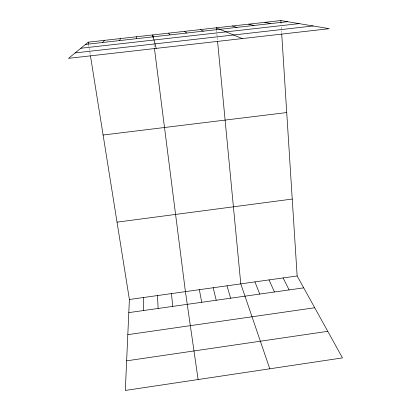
<?xml version="1.0" encoding="UTF-8"?>
<svg xmlns="http://www.w3.org/2000/svg" width="411" height="411" viewBox="0 0 411 411"><rect width="100%" height="100%" fill="white"/><g stroke="black" fill="none" stroke-linecap="round" stroke-linejoin="round"><path stroke-width="0.31" stroke-dasharray="2.06 1.54" d="M88.658 44.65L89.156 47.743M89.254 48.364L89.747 51.457M89.845 52.074L90.343 55.172M153.966 44.809L154.356 47.892M216.51 30.26L216.803 33.337M216.864 33.949L217.157 37.026M217.214 37.642L217.511 40.715M281.273 26.926L281.679 33.296"/><path stroke-width="0.62" d="M90.441 55.788L129.393 299.496L125.309 390.45L342.481 357.899L297.143 275.971L281.72 33.933M136.365 38.701L136.678 36.738M119.478 40.602L120.598 38.542M102.529 42.508L104.456 40.355M88.262 42.174L68.519 58.347L329.257 28.688L280.867 20.55L88.262 42.174L88.56 44.028M126.639 360.837L327.773 331.323M127.816 334.662L314.728 307.747M128.807 312.622L303.714 287.849M129.393 299.496L297.143 275.971M117.032 222.151L292.242 199.058M103.104 135.024L286.729 112.557M75.146 52.921L313.1 25.97M85.524 44.419L287.628 21.685M80.839 48.257L299.146 23.622M264.802 22.353L270.787 23.581M248.681 24.162L253.885 25.482M232.508 25.98L236.921 27.393M242.243 38.588L216.273 27.804L216.448 29.649M200.465 29.577L203.306 31.169M184.601 31.359L186.661 33.044M168.68 33.147L169.959 34.925M283.117 277.939L289.103 289.919M269.051 279.912L274.445 291.995M254.943 281.889L259.737 294.076M269.78 368.795L240.789 283.873L217.568 41.331M227.011 285.804L230.617 298.201M156.19 48.375L152.707 34.94L153.02 37.406M213.191 287.746L216.212 300.241M199.33 289.688L201.755 302.291M198.107 379.538L185.423 291.64L154.438 48.508M171.479 293.593L172.712 306.401M280.867 20.55L281.032 23.098M157.495 295.555L158.122 308.471M143.465 297.523L143.485 310.541"/></g></svg>
